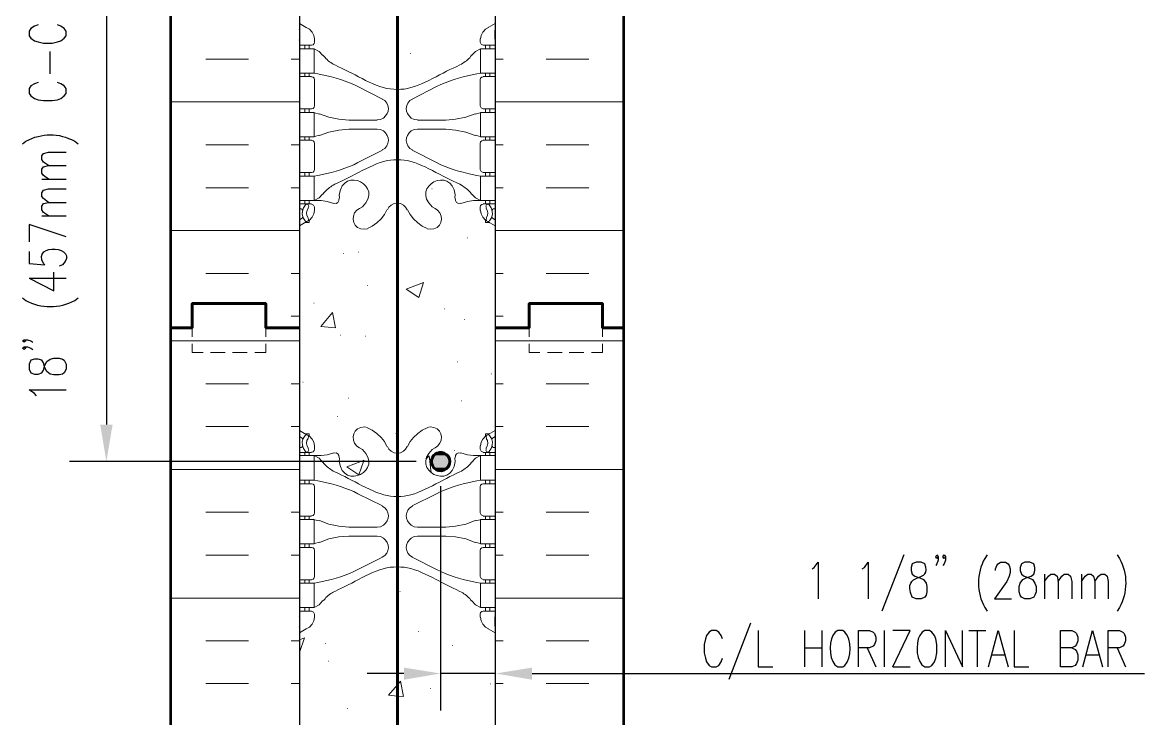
# Model space of a CAD drawing. Header units: millimetres. Extents: x 14 to 201, y 16 to 268.
# Drawn here: x 83.5 to 156.2, y 147.5 to 192.6 of the extents above; entities that cross this region are included whole.
import ezdxf

# ---------------------------------------------------------------- set-up
doc = ezdxf.new("R2010")
doc.units = ezdxf.units.MM
doc.header["$MEASUREMENT"] = 0
doc.layers.get('0').update_dxf_attribs({"linetype": 'CONTINUOUS'})

msp = doc.modelspace()

# ---------------------------------------------------------------- hatches: boundary and pattern name
at = {"true_color": 0x000007}
for points in [[(88.54, 166.539), (89.344, 166.539), (88.942, 164.147)], [(110.045, 164.359), (111.188, 164.253), (110.024, 164.253)], [(110.088, 164.465), (111.167, 164.359), (110.045, 164.359)], [(110.045, 164.359), (111.167, 164.359), (111.188, 164.253)], [(110.172, 164.55), (111.104, 164.465), (110.088, 164.465)], [(110.088, 164.465), (111.104, 164.465), (111.167, 164.359)], [(110.172, 164.55), (111.04, 164.55), (111.104, 164.465)], [(110.236, 164.634), (111.04, 164.55), (110.172, 164.55)], [(110.342, 164.677), (110.956, 164.634), (110.236, 164.634)], [(110.236, 164.634), (110.956, 164.634), (111.04, 164.55)], [(110.448, 164.719), (110.871, 164.677), (110.342, 164.677)], [(110.342, 164.677), (110.871, 164.677), (110.956, 164.634)], [(110.553, 164.74), (110.765, 164.719), (110.448, 164.719)], [(110.448, 164.719), (110.765, 164.719), (110.871, 164.677)], [(110.553, 164.74), (110.659, 164.74), (110.765, 164.719)], [(110.024, 164.253), (111.188, 164.147), (110.003, 164.147)], [(110.003, 164.147), (111.188, 164.042), (110.024, 164.042)], [(110.003, 164.147), (111.188, 164.147), (111.188, 164.042)], [(110.024, 164.253), (111.188, 164.253), (111.188, 164.147)], [(110.024, 164.042), (111.167, 163.936), (110.045, 163.936)], [(110.024, 164.042), (111.188, 164.042), (111.167, 163.936)], [(110.045, 163.936), (111.104, 163.83), (110.088, 163.83)], [(110.045, 163.936), (111.167, 163.936), (111.104, 163.83)], [(110.088, 163.83), (111.04, 163.745), (110.172, 163.745)], [(110.088, 163.83), (111.104, 163.83), (111.04, 163.745)], [(110.172, 163.745), (110.956, 163.682), (110.236, 163.682)], [(110.172, 163.745), (111.04, 163.745), (110.956, 163.682)], [(110.236, 163.682), (110.871, 163.618), (110.342, 163.618)], [(110.236, 163.682), (110.956, 163.682), (110.871, 163.618)], [(110.342, 163.618), (110.765, 163.576), (110.448, 163.576)], [(110.342, 163.618), (110.871, 163.618), (110.765, 163.576)], [(110.448, 163.576), (110.659, 163.555), (110.553, 163.555)], [(110.448, 163.576), (110.765, 163.576), (110.659, 163.555)], [(108.225, 150.791), (108.225, 150.008), (110.596, 150.41)], [(116.522, 150.791), (116.522, 150.008), (114.152, 150.41)]]:
    msp.add_hatch(color=0, dxfattribs=at).paths.add_polyline_path(points)

# ---------------------------------------------------------------- linework, layer by layer
at = {"color": 0, "linetype": 'Continuous', "lineweight": 60, "true_color": 0x000007}
msp.add_line((107.802, 231.542), (107.802, 115.634), dxfattribs=at)
at = {"color": 0, "linetype": 'Continuous', "lineweight": 25, "true_color": 0x000007}
for p, q in [((101.452, 229.955), (101.452, 172.805)), ((114.152, 172.805), (114.152, 229.955)), ((88.942, 218.927), (88.942, 166.539)), ((85.302, 189.272), (85.302, 190.712)), ((83.502, 184.743), (83.714, 184.912)), ((86.889, 184.912), (87.122, 184.743)), ((84.751, 182.457), (86.339, 182.457)), ((84.751, 180.065), (86.339, 180.065)), ((86.106, 176.89), (85.873, 176.805)), ((83.947, 176.022), (86.339, 176.022)), ((83.502, 174.752), (83.714, 174.583)), ((86.889, 174.583), (87.122, 174.752)), ((101.452, 172.805), (101.452, 115.633)), ((114.152, 115.633), (114.152, 172.805)), ((109.008, 164.147), (86.551, 164.147)), ((110.596, 162.56), (110.596, 148.018)), ((140.61, 158.094), (139.192, 154.453)), ((146.008, 158.094), (145.86, 157.861)), ((154.432, 158.094), (154.58, 157.861)), ((149.733, 156.845), (149.733, 155.257)), ((152.125, 156.845), (152.125, 155.257)), ((145.86, 154.686), (146.008, 154.453)), ((154.58, 154.686), (154.432, 154.453)), ((130.683, 153.67), (129.265, 150.029)), ((134.175, 153.204), (134.175, 150.834)), ((135.297, 153.204), (135.297, 150.834)), ((139.34, 153.204), (139.34, 150.834)), ((144.822, 153.204), (145.923, 153.204)), ((145.373, 153.204), (145.373, 150.834)), ((134.175, 152.082), (135.297, 152.082)), ((138.239, 152.082), (138.79, 150.834)), ((154.432, 152.082), (154.982, 150.834)), ((146.325, 151.617), (147.129, 151.617)), ((152.442, 151.617), (153.225, 151.617)), ((139.89, 150.834), (141.012, 150.834)), ((108.225, 150.41), (105.833, 150.41)), ((114.152, 150.41), (110.596, 150.41)), ((116.522, 150.41), (156.21, 150.41))]:
    msp.add_line(p, q, dxfattribs=at)
at = {"color": 0, "linetype": 'Continuous', "lineweight": 15, "true_color": 0x000007}
for p, q in [((101.452, 192.109), (101.431, 192.172)), ((101.452, 192.532), (101.896, 192.278)), ((101.452, 192.151), (101.452, 192.151)), ((101.473, 191.516), (101.473, 192.109)), ((113.686, 192.278), (114.131, 192.532)), ((114.109, 191.516), (114.109, 192.109)), ((114.152, 192.172), (114.131, 192.109)), ((114.131, 192.151), (114.131, 192.151)), ((101.431, 191.453), (101.452, 191.516)), ((102.425, 191.537), (102.425, 191.325)), ((113.157, 191.537), (113.157, 191.325)), ((114.131, 191.516), (114.152, 191.453)), ((101.452, 191.135), (102.235, 191.135)), ((101.791, 190.902), (101.791, 191.135)), ((102.087, 190.902), (102.087, 191.135)), ((114.152, 191.135), (113.347, 191.135)), ((113.517, 190.902), (113.517, 191.135)), ((113.792, 190.902), (113.792, 191.135)), ((102.976, 190.479), (103.061, 190.394)), ((103.632, 189.907), (103.738, 189.865)), ((103.971, 189.738), (103.738, 189.865)), ((111.612, 189.738), (111.845, 189.865)), ((111.95, 189.907), (111.845, 189.865)), ((112.607, 190.479), (112.543, 190.394)), ((101.452, 189.103), (102.235, 189.103)), ((101.791, 189.103), (101.791, 189.315)), ((102.087, 189.103), (102.087, 189.315)), ((102.637, 189.272), (102.404, 189.315)), ((112.945, 189.272), (113.178, 189.315)), ((114.152, 189.103), (113.347, 189.103)), ((113.517, 189.103), (113.517, 189.315)), ((113.792, 189.103), (113.792, 189.315)), ((102.425, 187.198), (102.425, 188.891)), ((105.241, 188.447), (104.966, 188.574)), ((106.828, 187.642), (105.241, 188.447)), ((108.754, 187.642), (110.342, 188.447)), ((110.342, 188.447), (110.617, 188.574)), ((113.157, 187.198), (113.157, 188.891)), ((106.976, 187.537), (106.807, 187.642)), ((107.802, 188.256), (107.569, 188.277)), ((107.802, 188.256), (108.013, 188.277)), ((108.775, 187.642), (108.606, 187.537)), ((101.452, 187.007), (102.235, 187.007)), ((101.791, 186.775), (101.791, 187.007)), ((102.087, 186.775), (102.087, 187.007)), ((114.152, 187.007), (113.347, 187.007)), ((113.517, 186.775), (113.517, 187.007)), ((113.792, 186.775), (113.792, 187.007)), ((102.743, 186.669), (102.425, 186.753)), ((102.743, 186.669), (102.425, 186.753)), ((104.669, 186.267), (106.489, 186.267)), ((106.489, 186.288), (106.701, 186.309)), ((108.881, 186.309), (109.093, 186.288)), ((110.913, 186.267), (109.093, 186.267)), ((113.157, 186.753), (112.839, 186.669)), ((113.157, 186.753), (112.839, 186.669)), ((104.669, 185.695), (106.489, 185.695)), ((106.701, 185.674), (106.489, 185.695)), ((109.093, 185.695), (108.881, 185.674)), ((110.913, 185.695), (109.093, 185.695)), ((101.452, 184.976), (102.235, 184.976)), ((101.791, 184.976), (101.791, 185.187)), ((102.087, 184.976), (102.087, 185.187)), ((102.425, 185.208), (102.743, 185.293)), ((102.425, 183.071), (102.425, 184.764)), ((112.839, 185.293), (113.157, 185.208)), ((113.157, 183.071), (113.157, 184.764)), ((114.152, 184.976), (113.347, 184.976)), ((113.517, 184.976), (113.517, 185.187)), ((113.792, 184.976), (113.792, 185.187)), ((106.828, 184.319), (105.241, 183.536)), ((106.807, 184.34), (106.976, 184.446)), ((108.606, 184.446), (108.775, 184.34)), ((108.754, 184.319), (110.342, 183.536)), ((105.241, 183.536), (104.966, 183.388)), ((107.802, 183.706), (107.569, 183.706)), ((107.802, 183.706), (108.013, 183.706)), ((110.342, 183.536), (110.617, 183.388)), ((101.452, 182.88), (102.235, 182.88)), ((101.791, 182.647), (101.791, 182.88)), ((102.087, 182.647), (102.087, 182.88)), ((102.637, 182.689), (102.404, 182.647)), ((112.945, 182.689), (113.178, 182.647)), ((114.152, 182.88), (113.347, 182.88)), ((113.517, 182.647), (113.517, 182.88)), ((113.792, 182.647), (113.792, 182.88)), ((103.632, 182.055), (103.738, 182.118)), ((103.971, 182.224), (103.738, 182.118)), ((111.612, 182.224), (111.845, 182.118)), ((111.95, 182.055), (111.845, 182.118)), ((101.791, 180.848), (101.791, 181.06)), ((102.087, 180.848), (102.087, 181.06)), ((102.976, 181.483), (103.061, 181.589)), ((104.034, 181.441), (104.055, 181.229)), ((111.527, 181.229), (111.548, 181.441)), ((112.607, 181.483), (112.543, 181.589)), ((113.517, 180.848), (113.517, 181.06)), ((113.792, 180.848), (113.792, 181.06)), ((101.452, 180.848), (102.235, 180.848)), ((101.452, 180.53), (101.579, 180.53)), ((102.425, 180.425), (102.425, 180.636)), ((105.346, 180.552), (105.177, 180.446)), ((105.346, 180.552), (105.537, 180.657)), ((110.045, 180.657), (110.236, 180.552)), ((110.405, 180.446), (110.236, 180.552)), ((113.157, 180.425), (113.157, 180.636)), ((114.152, 180.848), (113.347, 180.848)), ((114.152, 180.53), (114.004, 180.53)), ((101.621, 179.917), (101.452, 179.811)), ((101.896, 179.684), (101.452, 179.43)), ((101.621, 179.895), (101.642, 179.98)), ((114.131, 179.43), (113.686, 179.684)), ((113.94, 179.98), (113.961, 179.895)), ((114.131, 179.811), (113.961, 179.917)), ((105.664, 179.197), (105.854, 179.239)), ((109.728, 179.239), (109.919, 179.197)), ((94.509, 172.805), (94.509, 172.233)), ((99.272, 172.233), (99.272, 172.805)), ((116.332, 172.233), (116.332, 172.805)), ((121.094, 172.805), (121.094, 172.233)), ((95.694, 171.217), (96.647, 171.217)), ((97.113, 171.217), (98.065, 171.217)), ((118.47, 171.217), (117.517, 171.217)), ((119.888, 171.217), (118.935, 171.217)), ((101.452, 166.158), (101.896, 165.904)), ((101.452, 165.777), (101.621, 165.672)), ((105.854, 166.349), (105.664, 166.391)), ((109.919, 166.391), (109.728, 166.349)), ((113.686, 165.904), (114.131, 166.158)), ((113.961, 165.672), (114.131, 165.777)), ((101.452, 165.058), (101.579, 165.058)), ((101.642, 165.608), (101.621, 165.693)), ((102.425, 165.163), (102.425, 164.952)), ((105.177, 165.142), (105.346, 165.036)), ((110.236, 165.036), (110.405, 165.142)), ((113.157, 165.163), (113.157, 164.952)), ((113.961, 165.693), (113.94, 165.608)), ((114.152, 165.058), (114.004, 165.058)), ((101.452, 164.74), (102.235, 164.74)), ((101.791, 164.74), (101.791, 164.528)), ((102.087, 164.74), (102.087, 164.528)), ((104.055, 164.359), (104.034, 164.147)), ((105.537, 164.931), (105.346, 165.036)), ((110.236, 165.036), (110.045, 164.931)), ((111.548, 164.147), (111.527, 164.359)), ((114.152, 164.74), (113.347, 164.74)), ((113.517, 164.74), (113.517, 164.528)), ((113.792, 164.74), (113.792, 164.528)), ((102.976, 164.105), (103.061, 163.999)), ((112.607, 164.105), (112.543, 163.999)), ((101.791, 162.941), (101.791, 162.708)), ((102.087, 162.941), (102.087, 162.708)), ((102.637, 162.899), (102.404, 162.941)), ((103.632, 163.534), (103.738, 163.47)), ((103.971, 163.364), (103.738, 163.47)), ((111.612, 163.364), (111.845, 163.47)), ((111.95, 163.534), (111.845, 163.47)), ((112.945, 162.899), (113.178, 162.941)), ((113.517, 162.941), (113.517, 162.708)), ((113.792, 162.941), (113.792, 162.708)), ((101.452, 162.708), (102.235, 162.708)), ((102.425, 162.518), (102.425, 160.824)), ((105.241, 162.052), (104.966, 162.2)), ((110.342, 162.052), (110.617, 162.2)), ((113.157, 162.518), (113.157, 160.824)), ((114.152, 162.708), (113.347, 162.708)), ((106.828, 161.269), (105.241, 162.052)), ((107.802, 161.883), (107.569, 161.883)), ((107.802, 161.883), (108.013, 161.883)), ((108.754, 161.269), (110.342, 162.052)), ((106.976, 161.142), (106.807, 161.248)), ((108.775, 161.248), (108.606, 161.142)), ((101.452, 160.613), (102.235, 160.613)), ((101.791, 160.613), (101.791, 160.401)), ((102.087, 160.613), (102.087, 160.401)), ((102.743, 160.295), (102.425, 160.38)), ((113.157, 160.38), (112.839, 160.295)), ((114.152, 160.613), (113.347, 160.613)), ((113.517, 160.613), (113.517, 160.401)), ((113.792, 160.613), (113.792, 160.401)), ((104.669, 159.893), (106.489, 159.893)), ((104.669, 159.321), (106.489, 159.321)), ((106.489, 159.893), (106.701, 159.914)), ((106.701, 159.279), (106.489, 159.3)), ((108.881, 159.914), (109.093, 159.893)), ((109.093, 159.3), (108.881, 159.279)), ((110.913, 159.893), (109.093, 159.893)), ((110.913, 159.321), (109.093, 159.321)), ((101.452, 158.581), (102.235, 158.581)), ((101.791, 158.814), (101.791, 158.581)), ((102.087, 158.814), (102.087, 158.581)), ((102.425, 158.835), (102.743, 158.919)), ((102.425, 158.835), (102.743, 158.919)), ((112.839, 158.919), (113.157, 158.835)), ((112.839, 158.919), (113.157, 158.835)), ((114.152, 158.581), (113.347, 158.581)), ((113.517, 158.814), (113.517, 158.581)), ((113.792, 158.814), (113.792, 158.581)), ((102.425, 158.39), (102.425, 156.697)), ((106.828, 157.946), (105.241, 157.141)), ((106.807, 157.946), (106.976, 158.051)), ((108.606, 158.051), (108.775, 157.946)), ((108.754, 157.946), (110.342, 157.141)), ((113.157, 158.39), (113.157, 156.697)), ((105.241, 157.141), (104.966, 157.014)), ((107.802, 157.332), (107.569, 157.311)), ((107.802, 157.332), (108.013, 157.311)), ((110.342, 157.141), (110.617, 157.014)), ((101.452, 156.485), (102.235, 156.485)), ((101.791, 156.485), (101.791, 156.273)), ((102.087, 156.485), (102.087, 156.273)), ((114.152, 156.485), (113.347, 156.485)), ((113.517, 156.485), (113.517, 156.273)), ((113.792, 156.485), (113.792, 156.273)), ((102.637, 156.316), (102.404, 156.273)), ((103.632, 155.681), (103.738, 155.723)), ((103.971, 155.85), (103.738, 155.723)), ((111.612, 155.85), (111.845, 155.723)), ((111.95, 155.681), (111.845, 155.723)), ((112.945, 156.316), (113.178, 156.273)), ((102.976, 155.109), (103.061, 155.194)), ((112.607, 155.109), (112.543, 155.194)), ((101.452, 154.453), (102.235, 154.453)), ((101.791, 154.686), (101.791, 154.453)), ((102.087, 154.686), (102.087, 154.453)), ((102.425, 154.051), (102.425, 154.263)), ((113.157, 154.051), (113.157, 154.263)), ((114.152, 154.453), (113.347, 154.453)), ((113.517, 154.686), (113.517, 154.453)), ((113.792, 154.686), (113.792, 154.453)), ((101.452, 154.072), (101.431, 154.136)), ((101.431, 153.416), (101.452, 153.479)), ((101.452, 153.437), (101.452, 153.437)), ((101.473, 154.072), (101.473, 153.479)), ((114.109, 154.072), (114.109, 153.479)), ((114.152, 154.136), (114.131, 154.072)), ((114.131, 153.479), (114.152, 153.416)), ((114.131, 153.437), (114.131, 153.437)), ((101.896, 153.31), (101.452, 153.056)), ((114.131, 153.056), (113.686, 153.31))]:
    msp.add_line(p, q, dxfattribs=at)
at = {"color": 0, "linetype": 'Continuous', "lineweight": 15, "true_color": 0x656565}
for p, q in [((108.627, 190.585), (108.649, 190.585)), ((95.377, 190.225), (98.15, 190.225)), ((100.923, 190.225), (101.452, 190.225)), ((114.66, 190.225), (114.152, 190.225)), ((120.206, 190.225), (117.433, 190.225)), ((93.112, 187.452), (101.452, 187.452)), ((122.47, 187.452), (114.152, 187.452)), ((95.377, 184.679), (98.15, 184.679)), ((100.923, 184.679), (101.452, 184.679)), ((114.66, 184.679), (114.152, 184.679)), ((120.206, 184.679), (117.433, 184.679)), ((95.377, 181.885), (98.15, 181.885)), ((100.923, 181.885), (101.452, 181.885)), ((110.024, 181.822), (110.045, 181.822)), ((114.66, 181.885), (114.152, 181.885)), ((120.206, 181.885), (117.433, 181.885)), ((93.112, 179.112), (101.452, 179.112)), ((122.47, 179.112), (114.152, 179.112)), ((112.31, 178.647), (112.331, 178.647)), ((104.288, 177.631), (104.309, 177.631)), ((105.283, 177.715), (105.304, 177.715)), ((95.377, 176.34), (98.15, 176.34)), ((100.923, 176.34), (101.452, 176.34)), ((114.66, 176.34), (114.152, 176.34)), ((120.206, 176.34), (117.433, 176.34)), ((105.854, 175.556), (105.876, 175.556)), ((108.373, 175.323), (109.495, 175.747)), ((108.373, 175.323), (109.178, 174.773)), ((109.178, 174.773), (109.495, 175.747)), ((102.383, 174.413), (102.404, 174.413)), ((102.828, 172.889), (103.59, 173.799)), ((103.78, 172.805), (103.59, 173.799)), ((110.85, 174.053), (110.871, 174.053)), ((100.923, 173.567), (101.452, 173.567)), ((112.12, 173.355), (112.141, 173.355)), ((114.66, 173.567), (114.152, 173.567)), ((102.828, 172.889), (103.78, 172.805)), ((104.098, 172.339), (104.119, 172.339)), ((93.112, 171.979), (101.452, 171.979)), ((105.728, 172.275), (105.749, 172.275)), ((122.47, 171.979), (114.152, 171.979)), ((111.697, 170.603), (111.718, 170.603)), ((113.877, 169.841), (113.898, 169.841)), ((95.377, 169.185), (98.15, 169.185)), ((100.923, 169.185), (101.452, 169.185)), ((101.664, 169.291), (101.685, 169.291)), ((114.66, 169.185), (114.152, 169.185)), ((120.206, 169.185), (117.433, 169.185)), ((104.627, 168.254), (104.648, 168.254)), ((111.929, 168.084), (111.95, 168.084)), ((103.907, 167.068), (103.928, 167.068)), ((95.377, 166.412), (98.15, 166.412)), ((100.923, 166.412), (101.452, 166.412)), ((107.696, 165.968), (107.717, 165.968)), ((114.66, 166.412), (114.152, 166.412)), ((120.206, 166.412), (117.433, 166.412)), ((109.643, 164.296), (109.855, 164.507)), ((109.982, 163.407), (109.855, 164.507)), ((111.485, 164.867), (111.506, 164.867)), ((93.112, 163.639), (101.452, 163.639)), ((104.521, 163.809), (105.304, 163.28)), ((122.47, 163.639), (114.152, 163.639)), ((95.377, 160.867), (98.15, 160.867)), ((100.923, 160.867), (101.452, 160.867)), ((114.66, 160.867), (114.152, 160.867)), ((120.206, 160.867), (117.433, 160.867)), ((95.377, 158.073), (98.15, 158.073)), ((100.923, 158.073), (101.452, 158.073)), ((114.66, 158.073), (114.152, 158.073)), ((120.206, 158.073), (117.433, 158.073)), ((107.95, 155.723), (107.971, 155.723)), ((93.112, 155.3), (101.452, 155.3)), ((122.47, 155.3), (114.152, 155.3)), ((101.452, 152.59), (101.769, 152.717)), ((101.452, 151.765), (101.769, 152.717)), ((109.157, 153.141), (109.178, 153.141)), ((95.377, 152.527), (98.15, 152.527)), ((100.923, 152.527), (101.452, 152.527)), ((103.145, 152.358), (103.166, 152.358)), ((111.337, 152.231), (111.358, 152.231)), ((114.66, 152.527), (114.152, 152.527)), ((120.206, 152.527), (117.433, 152.527)), ((101.452, 151.765), (101.473, 151.765)), ((103.336, 151.215), (103.357, 151.215)), ((108.183, 148.929), (107.992, 149.923)), ((95.377, 149.754), (98.15, 149.754)), ((100.923, 149.754), (101.452, 149.754)), ((109.919, 149.437), (109.94, 149.437)), ((113.834, 149.733), (113.856, 149.733)), ((114.66, 149.754), (114.152, 149.754)), ((120.206, 149.754), (117.433, 149.754)), ((104.563, 148.145), (104.585, 148.145))]:
    msp.add_line(p, q, dxfattribs=at)
at = {"color": 0, "linetype": 'Continuous', "lineweight": 53, "true_color": 0x000007}
for points in [[(93.112, 172.805), (93.112, 229.955), (94.509, 229.955), (94.509, 231.542), (99.272, 231.542), (99.272, 229.955), (101.452, 229.955)], [(122.47, 172.805), (122.47, 229.955), (121.094, 229.955), (121.094, 231.542), (116.332, 231.542), (116.332, 229.955), (114.152, 229.955)], [(93.112, 115.633), (93.112, 172.805), (94.509, 172.805), (94.509, 174.392), (99.272, 174.392), (99.272, 172.805), (101.452, 172.805)], [(101.452, 172.805), (99.272, 172.805), (99.272, 174.392), (94.509, 174.392), (94.509, 172.805), (93.112, 172.805)], [(122.47, 115.633), (122.47, 172.805), (121.094, 172.805), (121.094, 174.392), (116.332, 174.392), (116.332, 172.805), (114.152, 172.805)], [(114.152, 172.805), (116.332, 172.805), (116.332, 174.392), (121.094, 174.392), (121.094, 172.805), (122.47, 172.805)]]:
    msp.add_lwpolyline(points, dxfattribs=at)
at = {"color": 0, "linetype": 'Continuous', "lineweight": 25, "true_color": 0x000007}
for points in [[(84.518, 192.447), (84.286, 192.363), (84.053, 192.214), (83.947, 192.045), (83.947, 191.728), (84.053, 191.579), (84.286, 191.41), (84.518, 191.347), (84.857, 191.262), (85.429, 191.262), (85.767, 191.347), (86, 191.41), (86.212, 191.579), (86.339, 191.728), (86.339, 192.045), (86.212, 192.214), (86, 192.363), (85.767, 192.447)], [(84.518, 188.722), (84.286, 188.637), (84.053, 188.489), (83.947, 188.32), (83.947, 188.002), (84.053, 187.854), (84.286, 187.685), (84.518, 187.6), (84.857, 187.537), (85.429, 187.537), (85.767, 187.6), (86, 187.685), (86.212, 187.854), (86.339, 188.002), (86.339, 188.32), (86.212, 188.489), (86, 188.637), (85.767, 188.722)], [(85.196, 183.324), (84.857, 183.557), (84.751, 183.727), (84.751, 183.959), (84.857, 184.108), (85.196, 184.192), (86.339, 184.192)], [(85.196, 182.457), (84.857, 182.689), (84.751, 182.838), (84.751, 183.092), (84.857, 183.24), (85.196, 183.324), (86.339, 183.324)], [(85.196, 180.933), (84.857, 181.187), (84.751, 181.335), (84.751, 181.568), (84.857, 181.737), (85.196, 181.822), (86.339, 181.822)], [(85.196, 180.065), (84.857, 180.298), (84.751, 180.467), (84.751, 180.7), (84.857, 180.869), (85.196, 180.933), (86.339, 180.933)], [(86.339, 178.71), (83.947, 179.514), (83.947, 178.393)], [(83.947, 177.758), (83.947, 176.974), (84.963, 176.89), (84.857, 176.974)], [(83.947, 176.022), (85.534, 175.218), (85.534, 176.424)], [(83.608, 172.043), (83.714, 171.979), (83.608, 171.894), (83.502, 171.979), (83.608, 172.043), (83.841, 172.043), (84.053, 171.979), (84.18, 171.894)], [(83.608, 171.577), (83.714, 171.492), (83.608, 171.408), (83.502, 171.492), (83.608, 171.577), (83.841, 171.577), (84.053, 171.492), (84.18, 171.408)], [(84.413, 168.402), (84.286, 168.55), (83.947, 168.804), (86.339, 168.804)], [(142.833, 157.967), (142.748, 157.861), (142.684, 157.967), (142.748, 158.094), (142.833, 157.967), (142.833, 157.755), (142.748, 157.522), (142.684, 157.416)], [(143.319, 157.967), (143.235, 157.861), (143.15, 157.967), (143.235, 158.094), (143.319, 157.967), (143.319, 157.755), (143.235, 157.522), (143.15, 157.416)], [(134.662, 157.184), (134.811, 157.289), (135.065, 157.628), (135.065, 155.257)], [(137.922, 157.184), (138.07, 157.289), (138.303, 157.628), (138.303, 155.257)], [(141.415, 157.628), (141.161, 157.522), (141.097, 157.289), (141.097, 157.078), (141.161, 156.845), (141.33, 156.718), (141.647, 156.612), (141.88, 156.506), (142.05, 156.273), (142.113, 156.041), (142.113, 155.702), (142.05, 155.49), (141.965, 155.363), (141.732, 155.257), (141.415, 155.257), (141.161, 155.363)], [(141.965, 157.522), (141.732, 157.628), (141.415, 157.628), (141.415, 157.628)], [(146.558, 157.078), (146.558, 157.184), (146.643, 157.416), (146.727, 157.522), (146.876, 157.628), (147.193, 157.628), (147.362, 157.522), (147.447, 157.416), (147.511, 157.184), (147.511, 156.951), (147.447, 156.718), (147.278, 156.379), (146.495, 155.257), (147.595, 155.257)], [(149.733, 156.379), (149.987, 156.718), (150.135, 156.845), (150.368, 156.845), (150.537, 156.718), (150.622, 156.379), (150.622, 155.257)], [(150.622, 156.379), (150.855, 156.718), (151.003, 156.845), (151.257, 156.845), (151.405, 156.718), (151.49, 156.379), (151.49, 155.257)], [(152.125, 156.379), (152.358, 156.718), (152.527, 156.845), (152.76, 156.845), (152.908, 156.718), (152.993, 156.379), (152.993, 155.257)], [(152.993, 156.379), (153.225, 156.718), (153.395, 156.845), (153.628, 156.845), (153.797, 156.718), (153.86, 156.379), (153.86, 155.257)], [(128.863, 152.654), (128.778, 152.866), (128.63, 153.098), (128.46, 153.204), (128.143, 153.204), (127.995, 153.098), (127.825, 152.866), (127.762, 152.654), (127.677, 152.294), (127.677, 151.744), (127.762, 151.405), (127.825, 151.172), (127.995, 150.939), (128.143, 150.834), (128.46, 150.834), (128.63, 150.939), (128.778, 151.172), (128.863, 151.405)], [(131.17, 153.204), (131.17, 150.834), (132.122, 150.834)], [(136.334, 153.204), (136.165, 153.098), (136.017, 152.866)], [(136.8, 153.098), (136.652, 153.204), (136.334, 153.204), (136.334, 153.204)], [(137.668, 150.834), (137.668, 153.204), (138.388, 153.204), (138.62, 153.098), (138.705, 152.993), (138.79, 152.76), (138.79, 152.527), (138.705, 152.294), (138.62, 152.188), (138.388, 152.082), (137.668, 152.082)], [(139.89, 150.834), (141.012, 153.204), (139.89, 153.204)], [(141.965, 153.204), (141.795, 153.098), (141.647, 152.866)], [(141.965, 150.834), (142.282, 150.834), (142.43, 150.939), (142.6, 151.172), (142.684, 151.405), (142.748, 151.744), (142.748, 152.294), (142.684, 152.654), (142.6, 152.866), (142.43, 153.098), (142.282, 153.204), (141.965, 153.204), (141.965, 153.204)], [(143.319, 150.834), (143.319, 153.204), (144.42, 150.834), (144.42, 153.204)], [(146.092, 150.834), (146.727, 153.204), (147.362, 150.834)], [(147.764, 153.204), (147.764, 150.834), (148.717, 150.834)], [(150.77, 150.834), (150.77, 153.204), (151.49, 153.204), (151.723, 153.098), (151.807, 152.993), (151.892, 152.76), (151.892, 152.527), (151.807, 152.294), (151.723, 152.188), (151.49, 152.082), (150.77, 152.082)], [(152.209, 150.834), (152.844, 153.204), (153.479, 150.834)], [(153.86, 150.834), (153.86, 153.204), (154.58, 153.204), (154.813, 153.098), (154.898, 152.993), (154.982, 152.76), (154.982, 152.527), (154.898, 152.294), (154.813, 152.188), (154.58, 152.082), (153.86, 152.082)], [(151.49, 152.082), (151.723, 151.955), (151.807, 151.85), (151.892, 151.617), (151.892, 151.278), (151.807, 151.066), (151.723, 150.939), (151.49, 150.834), (150.77, 150.834)], [(136.334, 150.834), (136.652, 150.834), (136.8, 150.939)]]:
    msp.add_lwpolyline(points, dxfattribs=at)
at = {"color": 0, "linetype": 'Continuous', "lineweight": 15, "true_color": 0x000007}
for points in [[(102.425, 191.537), (102.383, 191.77), (102.277, 191.982), (102.108, 192.172), (101.896, 192.278)], [(113.707, 192.278), (113.496, 192.172), (113.326, 191.982), (113.221, 191.77), (113.178, 191.537)], [(102.235, 191.135), (102.341, 191.156), (102.404, 191.241), (102.425, 191.325)], [(113.157, 191.325), (113.221, 191.198), (113.347, 191.135)], [(102.955, 190.479), (102.722, 190.733), (102.404, 190.902)], [(113.178, 190.902), (112.861, 190.733), (112.628, 190.479)], [(102.425, 188.891), (102.404, 188.997), (102.341, 189.061), (102.235, 189.082)], [(113.347, 189.082), (113.263, 189.061), (113.178, 188.997), (113.157, 188.891)], [(102.235, 187.007), (102.341, 187.029), (102.404, 187.113), (102.425, 187.198)], [(113.157, 187.198), (113.221, 187.071), (113.347, 187.007)], [(102.743, 186.69), (103.357, 186.457), (104.013, 186.33), (104.648, 186.267)], [(110.934, 186.267), (111.569, 186.33), (112.226, 186.457), (112.839, 186.69)], [(104.648, 185.695), (104.013, 185.632), (103.357, 185.505), (102.743, 185.272)], [(112.839, 185.272), (112.226, 185.505), (111.569, 185.632), (110.934, 185.695)], [(102.425, 184.764), (102.404, 184.87), (102.341, 184.933), (102.235, 184.954)], [(113.347, 184.954), (113.263, 184.933), (113.178, 184.87), (113.157, 184.764)], [(102.235, 182.88), (102.341, 182.901), (102.404, 182.986), (102.425, 183.071)], [(113.157, 183.071), (113.221, 182.944), (113.347, 182.88)], [(102.404, 181.06), (102.722, 181.229), (102.955, 181.483)], [(103.674, 180.869), (103.251, 180.996), (102.849, 181.06), (102.425, 181.06)], [(103.674, 180.89), (103.822, 180.869), (103.949, 180.933), (104.013, 181.06), (104.034, 181.208)], [(111.548, 181.208), (111.569, 181.06), (111.633, 180.933), (111.76, 180.869), (111.908, 180.89)], [(113.157, 181.06), (112.734, 181.06), (112.331, 180.996), (111.908, 180.869)], [(112.628, 181.483), (112.861, 181.229), (113.178, 181.06)], [(101.621, 180.446), (101.621, 180.509), (101.579, 180.53)], [(101.833, 180.785), (101.706, 180.594), (101.642, 180.382), (101.621, 180.171), (101.685, 179.938), (101.812, 179.747)], [(102.023, 180.615), (102.066, 180.7), (102.023, 180.785), (101.939, 180.827), (101.854, 180.785)], [(101.896, 179.684), (102.108, 179.79), (102.277, 179.98), (102.383, 180.192), (102.425, 180.425)], [(102.045, 180.594), (101.96, 180.446), (101.918, 180.277), (101.939, 180.086), (102.023, 179.938)], [(102.425, 180.636), (102.362, 180.763), (102.235, 180.827)], [(105.854, 179.26), (106.172, 179.409), (106.468, 179.62), (106.743, 179.874), (106.955, 180.149), (107.124, 180.467)], [(107.781, 180.89), (107.59, 180.869), (107.4, 180.763), (107.251, 180.636), (107.146, 180.467)], [(108.437, 180.467), (108.331, 180.636), (108.183, 180.763), (107.992, 180.869), (107.802, 180.89)], [(108.458, 180.467), (108.627, 180.149), (108.839, 179.874), (109.114, 179.62), (109.411, 179.409), (109.728, 179.26)], [(113.347, 180.827), (113.263, 180.806), (113.178, 180.742), (113.157, 180.636)], [(113.178, 180.425), (113.221, 180.192), (113.326, 179.98), (113.496, 179.79), (113.707, 179.684)], [(113.75, 180.784), (113.665, 180.827), (113.58, 180.784), (113.538, 180.7), (113.58, 180.615)], [(113.559, 179.938), (113.644, 180.086), (113.665, 180.276), (113.623, 180.446), (113.538, 180.594)], [(113.771, 179.747), (113.898, 179.938), (113.961, 180.171), (113.94, 180.382), (113.877, 180.594), (113.75, 180.784)], [(114.004, 180.53), (113.961, 180.509), (113.961, 180.446)], [(101.791, 179.642), (102.087, 179.642), (102.087, 179.769)], [(101.812, 179.747), (101.896, 179.705), (102.002, 179.726), (102.045, 179.832), (102.023, 179.917)], [(113.792, 179.642), (113.517, 179.642), (113.517, 179.769)], [(113.58, 179.917), (113.559, 179.832), (113.602, 179.726), (113.707, 179.705), (113.792, 179.747)], [(94.509, 171.767), (94.509, 171.217), (95.208, 171.217)], [(98.552, 171.217), (99.272, 171.217), (99.272, 171.767)], [(117.03, 171.217), (116.332, 171.217), (116.332, 171.767)], [(121.094, 171.767), (121.094, 171.217), (120.375, 171.217)], [(101.812, 165.841), (101.685, 165.65), (101.621, 165.418), (101.642, 165.206), (101.706, 164.994), (101.833, 164.804)], [(101.791, 165.947), (102.087, 165.947), (102.087, 165.82)], [(102.023, 165.672), (102.045, 165.756), (102.002, 165.862), (101.896, 165.883), (101.812, 165.841)], [(102.425, 165.163), (102.383, 165.396), (102.277, 165.608), (102.108, 165.798), (101.896, 165.904)], [(107.124, 165.121), (106.955, 165.439), (106.743, 165.714), (106.468, 165.968), (106.172, 166.179), (105.854, 166.328)], [(109.728, 166.328), (109.411, 166.179), (109.114, 165.968), (108.839, 165.714), (108.627, 165.439), (108.458, 165.121)], [(113.707, 165.904), (113.496, 165.798), (113.326, 165.608), (113.221, 165.396), (113.178, 165.163)], [(113.792, 165.947), (113.517, 165.947), (113.517, 165.82)], [(113.792, 165.841), (113.707, 165.883), (113.602, 165.862), (113.559, 165.756), (113.58, 165.672)], [(113.75, 164.804), (113.877, 164.994), (113.94, 165.206), (113.961, 165.418), (113.898, 165.65), (113.771, 165.841)], [(101.579, 165.058), (101.621, 165.079), (101.621, 165.142)], [(102.023, 165.65), (101.939, 165.502), (101.918, 165.312), (101.96, 165.142), (102.045, 164.994)], [(107.146, 165.121), (107.251, 164.952), (107.4, 164.825), (107.59, 164.719), (107.781, 164.698)], [(107.802, 164.698), (107.992, 164.719), (108.183, 164.825), (108.331, 164.952), (108.437, 165.121)], [(113.538, 164.994), (113.623, 165.142), (113.665, 165.312), (113.644, 165.502), (113.559, 165.65)], [(113.961, 165.142), (113.961, 165.079), (114.004, 165.058)], [(101.854, 164.804), (101.939, 164.761), (102.023, 164.804), (102.066, 164.888), (102.023, 164.973)], [(102.235, 164.761), (102.341, 164.783), (102.404, 164.867), (102.425, 164.952)], [(102.955, 164.105), (102.722, 164.359), (102.404, 164.528)], [(102.425, 164.528), (102.849, 164.528), (103.251, 164.592), (103.674, 164.719)], [(104.034, 164.38), (104.013, 164.528), (103.949, 164.655), (103.822, 164.719), (103.674, 164.698)], [(111.908, 164.698), (111.76, 164.719), (111.633, 164.655), (111.569, 164.528), (111.548, 164.38)], [(111.908, 164.719), (112.331, 164.592), (112.734, 164.528), (113.157, 164.528)], [(113.178, 164.528), (112.861, 164.359), (112.628, 164.105)], [(113.157, 164.952), (113.221, 164.825), (113.347, 164.761)], [(113.58, 164.973), (113.538, 164.888), (113.58, 164.804), (113.665, 164.761), (113.75, 164.804)], [(102.425, 162.518), (102.404, 162.623), (102.341, 162.687), (102.235, 162.708)], [(113.347, 162.708), (113.263, 162.687), (113.178, 162.623), (113.157, 162.518)], [(102.235, 160.634), (102.341, 160.655), (102.404, 160.74), (102.425, 160.824)], [(113.157, 160.824), (113.221, 160.697), (113.347, 160.634)], [(102.743, 160.316), (103.357, 160.083), (104.013, 159.956), (104.648, 159.893)], [(110.934, 159.893), (111.569, 159.956), (112.226, 160.083), (112.839, 160.316)], [(104.648, 159.321), (104.013, 159.258), (103.357, 159.131), (102.743, 158.898)], [(112.839, 158.898), (112.226, 159.131), (111.569, 159.258), (110.934, 159.321)], [(102.425, 158.39), (102.404, 158.496), (102.341, 158.559), (102.235, 158.581)], [(113.347, 158.581), (113.263, 158.559), (113.178, 158.496), (113.157, 158.39)], [(102.235, 156.506), (102.341, 156.528), (102.404, 156.612), (102.425, 156.697)], [(113.157, 156.697), (113.221, 156.57), (113.347, 156.506)], [(102.404, 154.686), (102.722, 154.855), (102.955, 155.109)], [(112.628, 155.109), (112.861, 154.855), (113.178, 154.686)], [(102.425, 154.263), (102.362, 154.39), (102.235, 154.453)], [(113.347, 154.453), (113.263, 154.432), (113.178, 154.368), (113.157, 154.263)], [(101.896, 153.31), (102.108, 153.416), (102.277, 153.606), (102.383, 153.818), (102.425, 154.051)], [(113.178, 154.051), (113.221, 153.818), (113.326, 153.606), (113.496, 153.416), (113.707, 153.31)]]:
    msp.add_lwpolyline(points, dxfattribs=at)
for points in [[(101.452, 190.902), (102.404, 190.902), (102.404, 189.315), (101.452, 189.315)], [(114.131, 190.902), (113.178, 190.902), (113.178, 189.315), (114.131, 189.315)], [(101.452, 186.775), (102.404, 186.775), (102.404, 185.187), (101.452, 185.187)], [(114.131, 186.775), (113.178, 186.775), (113.178, 185.187), (114.131, 185.187)], [(101.452, 182.647), (102.404, 182.647), (102.404, 181.06), (101.452, 181.06)], [(114.131, 182.647), (113.178, 182.647), (113.178, 181.06), (114.131, 181.06)], [(101.452, 162.941), (102.404, 162.941), (102.404, 164.528), (101.452, 164.528)], [(114.131, 162.941), (113.178, 162.941), (113.178, 164.528), (114.131, 164.528)], [(101.452, 158.814), (102.404, 158.814), (102.404, 160.401), (101.452, 160.401)], [(114.131, 158.814), (113.178, 158.814), (113.178, 160.401), (114.131, 160.401)], [(101.452, 154.686), (102.404, 154.686), (102.404, 156.273), (101.452, 156.273)], [(114.131, 154.686), (113.178, 154.686), (113.178, 156.273), (114.131, 156.273)]]:
    msp.add_lwpolyline(points, close=True, dxfattribs=at)
at = {"color": 0, "linetype": 'Continuous', "lineweight": 25, "true_color": 0x000007}
for points in [[(83.947, 170.138), (84.053, 169.905), (84.286, 169.82), (84.518, 169.82), (84.751, 169.905), (84.857, 170.074), (84.963, 170.392), (85.09, 170.624), (85.302, 170.773), (85.534, 170.857), (85.873, 170.857), (86.106, 170.773), (86.212, 170.709), (86.339, 170.455), (86.339, 170.138), (86.212, 169.905), (86.106, 169.82), (85.873, 169.757), (85.534, 169.757), (85.302, 169.82), (85.09, 169.989), (84.963, 170.222), (84.857, 170.54), (84.751, 170.709), (84.518, 170.773), (84.286, 170.773), (84.053, 170.709), (83.947, 170.455)], [(148.463, 157.628), (148.23, 157.522), (148.145, 157.289), (148.145, 157.078), (148.23, 156.845), (148.4, 156.718), (148.717, 156.612), (148.95, 156.506), (149.098, 156.273), (149.183, 156.041), (149.183, 155.702), (149.098, 155.49), (149.035, 155.363), (148.781, 155.257), (148.463, 155.257), (148.23, 155.363), (148.145, 155.49), (148.082, 155.702), (148.082, 156.041), (148.145, 156.273), (148.315, 156.506), (148.548, 156.612), (148.865, 156.718), (149.035, 156.845), (149.098, 157.078), (149.098, 157.289), (149.035, 157.522), (148.781, 157.628)]]:
    msp.add_lwpolyline(points, close=True, dxfattribs=at)
at = {"color": 0, "linetype": 'Continuous', "lineweight": 60, "true_color": 0x000007}
for points in [[(110.067, 164.401), (110.003, 164.232), (110.003, 164.063), (110.067, 163.893), (110.151, 163.745), (110.299, 163.639), (110.469, 163.576), (110.638, 163.555), (110.807, 163.597), (110.956, 163.682), (111.083, 163.809), (111.167, 163.978), (111.188, 164.147)], [(111.188, 164.147), (111.167, 164.317), (111.083, 164.486)]]:
    msp.add_lwpolyline(points, dxfattribs=at)
at = {"color": 0, "linetype": 'Continuous', "lineweight": 15, "true_color": 0x656565}
for points in [[(104.521, 163.809), (105.431, 164.147), (105.622, 164.232)], [(105.304, 163.28), (105.601, 164.147), (105.622, 164.232)], [(107.23, 149.013), (107.802, 149.669), (107.992, 149.923)], [(107.23, 149.013), (107.802, 148.95), (108.183, 148.929)]]:
    msp.add_lwpolyline(points, dxfattribs=at)
at = {"color": 0, "linetype": 'Continuous', "lineweight": 15, "true_color": 0x000007}
for points in [[(103.061, 190.394), (103.164, 190.23), (103.465, 190.009), (103.632, 189.907)], [(112.543, 190.394), (112.386, 190.19), (112.164, 190.047), (111.95, 189.907)], [(104.966, 188.574), (104.248, 188.904), (103.417, 189.134), (102.637, 189.272)], [(107.569, 188.277), (106.348, 188.325), (105.096, 189.273), (103.971, 189.738)], [(108.013, 188.277), (109.155, 188.293), (110.532, 189.288), (111.612, 189.738)], [(110.617, 188.574), (111.36, 188.907), (112.145, 189.13), (112.945, 189.272)], [(106.701, 186.309), (107.249, 186.538), (107.386, 187.145), (106.976, 187.537)], [(108.606, 187.537), (108.197, 187.145), (108.334, 186.538), (108.881, 186.309)], [(106.976, 184.446), (107.386, 184.838), (107.249, 185.445), (106.701, 185.674)], [(108.881, 185.674), (108.334, 185.445), (108.197, 184.838), (108.606, 184.446)], [(104.966, 183.388), (104.227, 183.049), (103.43, 182.849), (102.637, 182.689)], [(107.569, 183.706), (106.446, 183.664), (105.041, 182.69), (103.971, 182.224)], [(105.537, 180.657), (106.959, 182.004), (104.286, 183.36), (104.034, 181.441)], [(108.013, 183.706), (109.133, 183.669), (110.542, 182.691), (111.612, 182.224)], [(111.548, 181.441), (111.296, 183.36), (108.623, 182.004), (110.045, 180.657)], [(110.617, 183.388), (111.343, 183.06), (112.164, 182.844), (112.945, 182.689)], [(103.061, 181.589), (103.209, 181.751), (103.444, 181.943), (103.632, 182.055)], [(112.543, 181.589), (112.365, 181.768), (112.166, 181.923), (111.95, 182.055)], [(105.177, 180.446), (104.679, 179.984), (104.952, 179.187), (105.664, 179.197)], [(109.919, 179.197), (110.63, 179.187), (110.903, 179.984), (110.405, 180.446)], [(105.664, 166.391), (104.952, 166.401), (104.679, 165.604), (105.177, 165.142)], [(110.405, 165.142), (110.903, 165.604), (110.63, 166.401), (109.919, 166.391)], [(104.034, 164.147), (104.286, 162.228), (106.959, 163.584), (105.537, 164.931)], [(110.045, 164.931), (108.623, 163.584), (111.296, 162.228), (111.548, 164.147)], [(103.061, 163.999), (103.209, 163.837), (103.444, 163.645), (103.632, 163.534)], [(112.543, 163.999), (112.365, 163.82), (112.166, 163.665), (111.95, 163.534)], [(104.966, 162.2), (104.227, 162.539), (103.43, 162.739), (102.637, 162.899)], [(107.569, 161.883), (106.447, 161.925), (105.041, 162.898), (103.971, 163.364)], [(108.013, 161.883), (109.133, 161.919), (110.542, 162.897), (111.612, 163.364)], [(110.617, 162.2), (111.343, 162.529), (112.164, 162.744), (112.945, 162.899)], [(106.701, 159.914), (107.249, 160.143), (107.386, 160.75), (106.976, 161.142)], [(108.606, 161.142), (108.197, 160.75), (108.334, 160.143), (108.881, 159.914)], [(106.976, 158.051), (107.386, 158.443), (107.249, 159.05), (106.701, 159.279)], [(108.881, 159.279), (108.334, 159.05), (108.197, 158.443), (108.606, 158.051)], [(107.569, 157.311), (106.348, 157.263), (105.096, 156.315), (103.971, 155.85)], [(108.013, 157.311), (109.155, 157.295), (110.532, 156.301), (111.612, 155.85)], [(104.966, 157.014), (104.248, 156.683), (103.418, 156.454), (102.637, 156.316)], [(110.617, 157.014), (111.36, 156.681), (112.145, 156.458), (112.945, 156.316)], [(103.061, 155.194), (103.164, 155.358), (103.465, 155.579), (103.632, 155.681)], [(112.543, 155.194), (112.386, 155.399), (112.164, 155.541), (111.95, 155.681)]]:
    msp.add_open_spline(points, degree=3, dxfattribs=at)
at = {"color": 0, "linetype": 'Continuous', "lineweight": 25, "true_color": 0x000007}
for points in [[(83.714, 184.912), (84.787, 185.458), (85.818, 185.469), (86.889, 184.912)], [(84.857, 176.974), (84.088, 178.391), (87.253, 178.105), (86.106, 176.89)], [(83.714, 174.583), (84.68, 174.061), (85.924, 174.05), (86.889, 174.583)], [(145.86, 157.861), (145.308, 156.942), (145.318, 155.606), (145.86, 154.686)], [(154.58, 157.861), (155.132, 156.942), (155.122, 155.606), (154.58, 154.686)], [(141.161, 155.363), (140.423, 157.131), (142.534, 156.188), (141.965, 157.522)], [(136.017, 152.866), (135.715, 152.374), (135.779, 151.073), (136.334, 150.834)], [(136.8, 150.939), (137.236, 151.407), (137.246, 152.632), (136.8, 153.098)], [(141.647, 152.866), (141.346, 152.374), (141.409, 151.072), (141.965, 150.834)]]:
    msp.add_open_spline(points, degree=3, dxfattribs=at)
at = {"color": 0, "linetype": 'Continuous', "lineweight": 60, "true_color": 0x000007}
msp.add_open_spline([(111.083, 164.486), (110.812, 164.87), (110.219, 164.785), (110.067, 164.401)], degree=3, dxfattribs=at)

doc.saveas('drawing.dxf')
